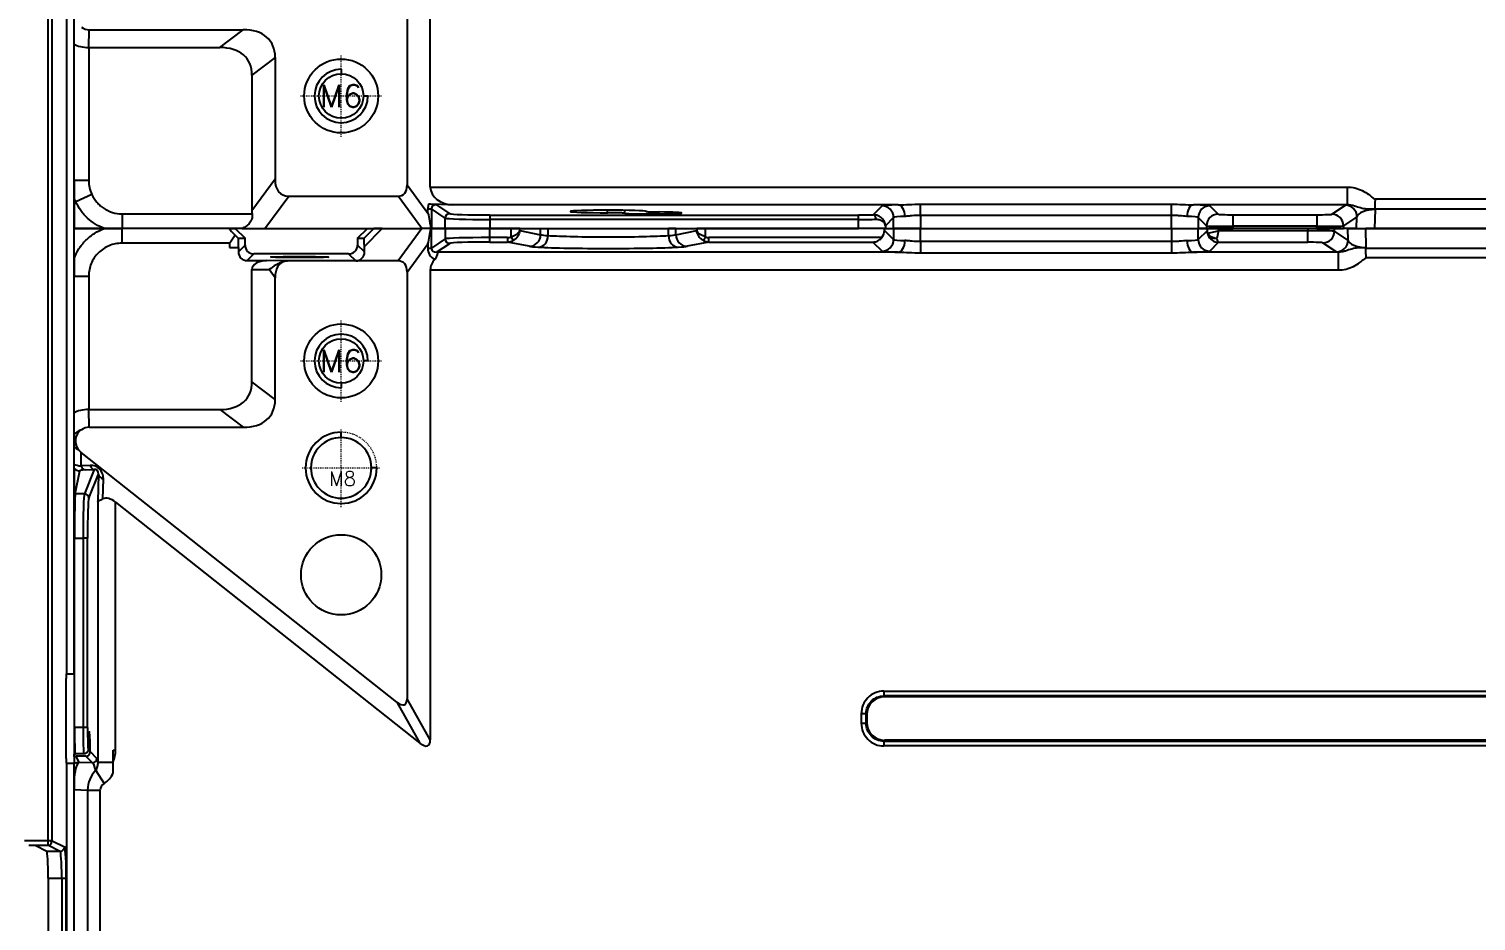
# Model space of a CAD drawing. Header units: millimetres. Extents: x 389 to 17466, y 310 to 5904.
# Drawn here: x 14727.9 to 14890.4, y 4295.9 to 4396 of the extents above; entities that cross this region are included whole.
import ezdxf

# ---------------------------------------------------------------- set-up
doc = ezdxf.new("R2010")
doc.units = ezdxf.units.MM
doc.linetypes.add('CENTER', pattern=[0.6, 0.375, -0.075, 0.075, -0.075])
doc.linetypes.add('HIDDEN', pattern=[0.2, 0.1, -0.1])
doc.layers.add('screw', color=33, linetype='Continuous', lineweight=13)
doc.styles.add('TXT', font='txt.shx', dxfattribs={"bigfont": 'gbcbig.shx'})

# ---------------------------------------------------------------- blocks, each defined once
blk = doc.blocks.new('aszfxn')
at = {"color": 7, "linetype": 'Continuous'}
for p, q in [((9720.35, 3095.69), (9720.35, 3269.19)), ((9717.42, 3245.55), (9717.4, 3080.93)), ((9717.9, 3076.97), (9717.9, 3245.56)), ((9719.5, 3187.41), (9719.5, 3095.69)), ((9719.44, 3095.19), (9719.44, 3086.19)), ((9719.5, 3095.69), (9720.35, 3095.69)), ((9719.5, 3085.69), (9720.35, 3085.69)), ((9719.5, 3085.69), (9719.5, 2943.97)), ((9720.35, 2862.19), (9720.35, 3085.69)), ((9717.4, 3080.93), (9717.4, 3076.47)), ((9717.9, 3076.97), (9714.78, 3076.97)), ((9717.9, 3076.97), (9719.29, 3076.27)), ((9715.28, 3076.47), (9717.4, 3076.47)), ((9717.29, 3075.77), (9715.99, 3076.44)), ((9718.79, 3075.77), (9717.29, 3075.77)), ((9718.79, 3075.77), (9717.4, 3076.47)), ((9717.44, 3072.77), (9719.47, 3072.77)), ((9717.44, 3072.77), (9717.44, 3018.62)), ((9718.97, 3072.77), (9718.97, 3018.62)), ((9719.47, 3018.62), (9719.47, 3072.77))]:
    blk.add_line(p, q, dxfattribs=at)
for centre, major_axis, start_param, end_param in [((9719.47, 3095.19), (0, 0.5), 0, 1.570796), ((9719.47, 3086.19), (0, 0.5), -4.712389, -3.141593), ((9717.28, 3072.77), (0, 3), -1.570796, -0.02618)]:
    blk.add_ellipse(centre, major_axis=major_axis, ratio=0.052408, start_param=start_param, end_param=end_param, dxfattribs=at)
for points, knots in [([(9717.4, 3076.47), (9717.51, 3076.47), (9717.78, 3076.48), (9717.83, 3076.79), (9717.77, 3076.87)], [0, 0, 0, 0, 0.542802, 1, 1, 1, 1]), ([(9718.97, 3072.77), (9718.97, 3073.15), (9718.95, 3073.84), (9718.95, 3074.79), (9718.84, 3075.33), (9718.87, 3075.74), (9718.79, 3075.77)], [0, 0, 0, 0, 0.375121, 0.695398, 0.912965, 1, 1, 1, 1]), ([(9719.47, 3072.77), (9719.47, 3073.21), (9719.45, 3074.01), (9719.46, 3075.13), (9719.33, 3075.77), (9719.38, 3076.23), (9719.29, 3076.27)], [0, 0, 0, 0, 0.375776, 0.696317, 0.914572, 1, 1, 1, 1])]:
    blk.add_open_spline(points, degree=3, knots=knots, dxfattribs=at)
blk.add_open_spline([(9719.29, 3076.27), (9719.29, 3076.04), (9719.03, 3075.77), (9718.79, 3075.77)], degree=3, dxfattribs=at)
blk = doc.blocks.new('*U25')
blk.add_blockref('aszfxn', (-9400.35, -3069.19))
blk = doc.blocks.new('*U26')
at = {"color": 0, "linetype": 'ByBlock', "lineweight": -2, "transparency": 16777216}
blk.add_blockref('*U25', (3200, 2400), dxfattribs=at)
blk = doc.blocks.new('screw_m8_g')
at = {"layer": 'screw', "color": 1, "linetype": 'CENTER', "lineweight": 18, "ltscale": 0.16}
for p, q in [((0, -4.4), (0, 4.4)), ((-4.4, 0), (4.4, 0))]:
    blk.add_line(p, q, dxfattribs=at)
at = {"layer": 'screw', "color": 33, "linetype": 'HIDDEN', "lineweight": 18, "ltscale": 0.16}
blk.add_circle((0, 0), 3.4, dxfattribs=at)
at = {"layer": 'screw', "color": 92, "linetype": 'HIDDEN', "lineweight": 18, "ltscale": 0.16}
blk.add_arc((0, 0), 4, 270, 180, dxfattribs=at)
at = {"layer": 'screw', "color": 6, "lineweight": 18, "style": 'TXT'}
blk.add_text('M8', height=1.6, dxfattribs=at).set_placement((-1.36, -2))
blk = doc.blocks.new('YTGUH')
at = {"color": 9, "linetype": 'Continuous', "true_color": 0xc7c8ca}
for p, q in [((1653.37, 1110.81), (1653.37, 1163.56)), ((1650.77, 1158.95), (1650.77, 1111.05)), ((1613.36, 1126.84), (1613.36, 1129.28)), ((1615.01, 1126.47), (1615.05, 1128.47)), ((1615.05, 1128.47), (1632.34, 1128.47)), ((1629.73, 1126.47), (1632.34, 1128.47)), ((1613.36, 1111.55), (1613.36, 1126.84)), ((1615, 1126.47), (1615, 1111.55)), ((1615.01, 1126.47), (1629.73, 1126.47)), ((1635.94, 1125.36), (1633.34, 1123.36)), ((1635.94, 1125.36), (1635.94, 1111.68)), ((1633.34, 1123.36), (1633.34, 1108.14)), ((1643.36, 1124.03), (1643.36, 1123.53)), ((1645.86, 1121.03), (1646.36, 1121.03)), ((1615, 1111.55), (1613.36, 1111.55)), ((1635.94, 1111.68), (1633.34, 1108.14)), ((1650.77, 1111.05), (1653.1, 1107.89)), ((1653.37, 1110.81), (1756.36, 1110.81)), ((1756.36, 1110.81), (1756.36, 1108.81)), ((1615.35, 1109.98), (1613.54, 1109.14)), ((1634.79, 1106.16), (1637.47, 1109.79)), ((1637.47, 1109.79), (1649.75, 1109.79)), ((1652.43, 1106.16), (1649.75, 1109.79)), ((1655.89, 1108.81), (1653.2, 1108.88)), ((1654.05, 1108.82), (1655.55, 1107.82)), ((1705.93, 1108.81), (1655.89, 1108.81)), ((1703.11, 1107.69), (1704.11, 1108.69)), ((1708.41, 1108.89), (1736.62, 1108.89)), ((1708.41, 1107.63), (1708.41, 1108.89)), ((1736.62, 1107.63), (1736.62, 1108.89)), ((1756.36, 1108.81), (1739.09, 1108.81)), ((1740.91, 1108.69), (1741.85, 1107.76)), ((1754.63, 1107.76), (1756.15, 1108.77)), ((1787.22, 1109.43), (1759.49, 1109.43)), ((1618.75, 1107.8), (1633.35, 1107.8)), ((1618.75, 1107.8), (1618.75, 1106.16)), ((1653.1, 1107.89), (1653.1, 1108.36)), ((1653.1, 1108.36), (1653.49, 1108.36)), ((1653.49, 1108.36), (1653.49, 1106.16)), ((1655.05, 1107.32), (1653.49, 1108.36)), ((1655.05, 1106.16), (1655.05, 1107.32)), ((1660.04, 1107.67), (1701.48, 1107.67)), ((1660.04, 1107.67), (1660.04, 1107.17)), ((1660.04, 1107.17), (1660.04, 1106.16)), ((1701.48, 1107.17), (1660.04, 1107.17)), ((1673.29, 1107.93), (1673.29, 1108.22)), ((1675.2, 1108.2), (1675.2, 1107.87)), ((1701.48, 1107.17), (1701.48, 1107.67)), ((1701.48, 1106.16), (1701.48, 1107.17)), ((1705.41, 1107.39), (1704.48, 1106.46)), ((1705.41, 1106.16), (1705.41, 1107.39)), ((1708.41, 1107.63), (1708.41, 1106.16)), ((1736.62, 1107.63), (1708.41, 1107.63)), ((1736.62, 1106.16), (1736.62, 1107.63)), ((1739.61, 1107.39), (1739.61, 1106.16)), ((1740.55, 1106.46), (1739.61, 1107.39)), ((1743.55, 1107.7), (1752.93, 1107.7)), ((1743.55, 1106.4), (1743.55, 1107.7)), ((1752.93, 1107.7), (1752.93, 1106.4)), ((1757.44, 1107.47), (1755.92, 1106.46)), ((1757.4, 1106.16), (1757.44, 1107.47)), ((1759.5, 1108.3), (1759.43, 1106.16)), ((1759.44, 1108.37), (1787.27, 1108.37)), ((1759.46, 1108.32), (1759.5, 1108.3)), ((1618.71, 1106.16), (1618.71, 1104.51)), ((1630.73, 1106.16), (1618.71, 1106.16)), ((1632.24, 1106.16), (1618.75, 1106.16)), ((1630.73, 1106.16), (1631.46, 1106.16)), ((1631.46, 1106.16), (1632.56, 1105.06)), ((1632.24, 1106.16), (1634.79, 1106.16)), ((1634.79, 1106.16), (1652.43, 1106.16)), ((1645.2, 1105.06), (1646.3, 1106.16)), ((1647.04, 1106.16), (1645.95, 1105.06)), ((1645.97, 1104.15), (1647.96, 1106.16)), ((1646.3, 1106.16), (1647.04, 1106.16)), ((1647.96, 1106.16), (1647.04, 1106.16)), ((1647.96, 1106.16), (1652.43, 1106.16)), ((1652.43, 1106.16), (1649.75, 1102.52)), ((1653.43, 1106.16), (1652.43, 1106.16)), ((1653.43, 1106.16), (1652.43, 1106.16)), ((1653.43, 1106.16), (1653.49, 1106.16)), ((1653.43, 1106.16), (1653.49, 1106.16)), ((1653.49, 1106.16), (1655.05, 1106.16)), ((1653.49, 1103.95), (1653.49, 1106.16)), ((1655.05, 1106.16), (1653.49, 1106.16)), ((1660.04, 1106.16), (1655.05, 1106.16)), ((1655.05, 1106.16), (1655.05, 1104.99)), ((1655.05, 1106.16), (1660.04, 1106.16)), ((1660.04, 1106.16), (1701.48, 1106.16)), ((1660.04, 1105.14), (1660.04, 1106.16)), ((1662.43, 1106.16), (1660.04, 1106.16)), ((1662.43, 1106.16), (1662.43, 1105.24)), ((1663.41, 1106.16), (1662.43, 1106.16)), ((1662.43, 1105.24), (1662.66, 1104.8)), ((1663.41, 1105.92), (1663.41, 1106.16)), ((1663.41, 1106.16), (1665.76, 1106.16)), ((1663.41, 1105.92), (1665.76, 1105.46)), ((1665.76, 1105.46), (1665.76, 1106.16)), ((1665.76, 1106.16), (1666.59, 1106.16)), ((1666.59, 1105.36), (1666.59, 1106.16)), ((1666.59, 1106.16), (1680.12, 1106.16)), ((1680.12, 1105.36), (1680.12, 1106.16)), ((1680.95, 1106.16), (1680.12, 1106.16)), ((1680.95, 1105.46), (1680.95, 1106.16)), ((1680.95, 1106.16), (1683.3, 1106.16)), ((1680.95, 1105.46), (1683.3, 1105.92)), ((1683.3, 1106.16), (1683.3, 1105.92)), ((1684.28, 1106.16), (1683.3, 1106.16)), ((1684.28, 1105.24), (1684.05, 1104.8)), ((1684.28, 1105.24), (1684.28, 1106.16)), ((1704.38, 1106.16), (1684.28, 1106.16)), ((1704.48, 1106.16), (1701.48, 1106.16)), ((1704.38, 1105.95), (1704.38, 1106.16)), ((1704.38, 1106.16), (1705.41, 1106.16)), ((1705.41, 1104.92), (1704.38, 1105.95)), ((1704.48, 1106.46), (1704.48, 1106.16)), ((1704.48, 1106.16), (1705.41, 1106.16)), ((1708.41, 1106.16), (1705.41, 1106.16)), ((1705.41, 1106.16), (1705.41, 1104.92)), ((1705.41, 1106.16), (1708.41, 1106.16)), ((1708.41, 1106.16), (1736.62, 1106.16)), ((1708.41, 1104.68), (1708.41, 1106.16)), ((1708.41, 1106.16), (1736.62, 1106.16)), ((1736.62, 1106.16), (1739.61, 1106.16)), ((1736.62, 1106.16), (1736.62, 1104.68)), ((1736.62, 1106.16), (1739.61, 1106.16)), ((1739.61, 1106.16), (1740.55, 1106.16)), ((1739.61, 1104.92), (1739.61, 1106.16)), ((1740.61, 1106.16), (1739.61, 1106.16)), ((1740.61, 1105.91), (1739.61, 1104.92)), ((1740.55, 1106.46), (1740.55, 1106.16)), ((1740.55, 1106.16), (1743.55, 1106.16)), ((1740.61, 1106.16), (1740.61, 1105.91)), ((1741.91, 1106.16), (1740.61, 1106.16)), ((1740.71, 1105.63), (1741.91, 1105.91)), ((1741.91, 1105.91), (1741.7, 1105.02)), ((1741.91, 1105.91), (1741.91, 1106.16)), ((1751.93, 1106.16), (1741.91, 1106.16)), ((1751.93, 1105.91), (1741.91, 1105.91)), ((1743.55, 1106.16), (1743.55, 1106.4)), ((1752.93, 1106.4), (1743.55, 1106.4)), ((1752.93, 1106.16), (1743.55, 1106.16)), ((1751.93, 1106.16), (1751.93, 1105.91)), ((1754.92, 1106.16), (1751.93, 1106.16)), ((1751.93, 1104.61), (1751.93, 1105.91)), ((1752.93, 1106.16), (1752.93, 1106.4)), ((1752.93, 1106.16), (1755.92, 1106.16)), ((1754.92, 1105.85), (1754.92, 1106.16)), ((1756.4, 1106.16), (1754.92, 1106.16)), ((1756.44, 1104.84), (1754.92, 1105.85)), ((1755.92, 1106.46), (1755.92, 1106.16)), ((1757.4, 1106.16), (1755.92, 1106.16)), ((1756.4, 1106.16), (1756.44, 1104.84)), ((1756.4, 1106.16), (1758.43, 1106.16)), ((1757.4, 1106.16), (1759.43, 1106.16)), ((1758.5, 1104.02), (1758.43, 1106.16)), ((1788.28, 1106.16), (1758.43, 1106.16)), ((1759.43, 1106.16), (1787.28, 1106.16)), ((1630.83, 1104.51), (1618.71, 1104.51)), ((1630.83, 1104.51), (1630.83, 1104.01)), ((1630.83, 1104.01), (1631.81, 1104.01)), ((1632.56, 1104.3), (1631.81, 1103.55)), ((1631.81, 1104.01), (1631.81, 1103.55)), ((1631.83, 1104.01), (1631.81, 1104.01)), ((1631.83, 1104.01), (1631.83, 1105.06)), ((1631.83, 1105.06), (1632.56, 1105.06)), ((1632.56, 1104.3), (1632.56, 1105.06)), ((1645.2, 1105.06), (1645.95, 1105.06)), ((1645.2, 1105.06), (1645.2, 1104.3)), ((1645.98, 1103.53), (1645.2, 1104.3)), ((1645.98, 1103.53), (1645.97, 1104.15)), ((1650.77, 1101.26), (1653.1, 1104.42)), ((1653.1, 1104.42), (1653.1, 1103.95)), ((1653.1, 1103.95), (1653.49, 1103.95)), ((1655.05, 1104.99), (1653.49, 1103.95)), ((1654.05, 1103.49), (1655.55, 1104.49)), ((1662.04, 1105.14), (1660.04, 1105.14)), ((1660.04, 1104.64), (1660.04, 1105.14)), ((1660.04, 1104.64), (1662.04, 1104.64)), ((1662.04, 1105.14), (1662.04, 1104.64)), ((1664.48, 1104.16), (1662.04, 1104.64)), ((1684.67, 1104.64), (1682.23, 1104.16)), ((1704.09, 1105.14), (1684.67, 1105.14)), ((1684.67, 1104.64), (1684.67, 1105.14)), ((1684.67, 1104.64), (1703.09, 1104.64)), ((1703.09, 1104.64), (1704.11, 1103.62)), ((1736.62, 1104.68), (1708.41, 1104.68)), ((1708.41, 1104.68), (1708.41, 1103.43)), ((1736.62, 1104.68), (1736.62, 1103.43)), ((1740.91, 1103.62), (1741.91, 1104.61)), ((1741.91, 1104.61), (1751.93, 1104.61)), ((1753.63, 1104.56), (1755.15, 1103.54)), ((1758.44, 1103.94), (1788.27, 1103.94)), ((1758.46, 1103.99), (1758.5, 1104.02)), ((1632.81, 1102.55), (1633.56, 1103.3)), ((1632.81, 1102.55), (1634.96, 1102.55)), ((1644.2, 1103.3), (1633.56, 1103.3)), ((1637.56, 1102.52), (1634.96, 1102.55)), ((1644.99, 1102.52), (1637.56, 1102.52)), ((1644.2, 1103.3), (1644.99, 1102.52)), ((1649.75, 1102.52), (1644.99, 1102.52)), ((1654.29, 1103.5), (1654.05, 1103.49)), ((1705.93, 1103.5), (1654.29, 1103.5)), ((1708.41, 1103.43), (1736.62, 1103.43)), ((1755.36, 1103.5), (1739.09, 1103.5)), ((1755.36, 1101.5), (1755.36, 1103.5)), ((1788.22, 1102.88), (1758.49, 1102.88)), ((1613.36, 1100.8), (1615, 1100.8)), ((1613.36, 1085.47), (1613.36, 1100.8)), ((1615, 1100.8), (1615, 1085.84)), ((1633.34, 1101.57), (1635.27, 1101.54)), ((1633.34, 1088.95), (1633.34, 1101.57)), ((1635.94, 1100.63), (1635.27, 1101.54)), ((1635.94, 1086.95), (1635.94, 1100.63)), ((1650.77, 1101.26), (1650.77, 1053.36)), ((1653.37, 1101.5), (1653.37, 1048.75)), ((1653.37, 1101.5), (1755.36, 1101.5)), ((1646.36, 1091.29), (1645.86, 1091.29)), ((1635.94, 1086.95), (1633.34, 1088.95)), ((1643.36, 1088.79), (1643.36, 1088.29)), ((1615.01, 1085.84), (1629.73, 1085.84)), ((1615.05, 1083.84), (1615.01, 1085.84)), ((1629.73, 1085.84), (1632.34, 1083.84)), ((1613.36, 1083.03), (1613.36, 1085.47)), ((1613.36, 1083.03), (1613.36, 1081.65)), ((1615.05, 1083.84), (1632.34, 1083.84)), ((1643.36, 1082.69), (1643.36, 1083.29)), ((1613.36, 1079.68), (1613.36, 1081.65)), ((1614.15, 1079.5), (1614.17, 1081.02)), ((1649.61, 1053.01), (1614.17, 1081.02)), ((1615.17, 1079.56), (1614.15, 1079.5)), ((1647.36, 1079.29), (1646.76, 1079.29)), ((1613.36, 1079.2), (1613.36, 1076.39)), ((1613.5, 1076.38), (1614.02, 1078.95)), ((1615.61, 1079.12), (1614.52, 1076.38)), ((1614.59, 1079.06), (1615.61, 1079.12)), ((1615.02, 1075.88), (1616.1, 1078.59)), ((1616.1, 1078.59), (1616.01, 1075.53)), ((1616.59, 1075.81), (1616.66, 1078.03)), ((1614.52, 1076.38), (1613.5, 1076.38)), ((1616.01, 1075.53), (1616.01, 1046.25)), ((1618.01, 1047.6), (1618.01, 1075.44)), ((1618.01, 1075.44), (1652.21, 1048.39)), ((1613.41, 1071.4), (1613.36, 1071.4)), ((1613.36, 1071.4), (1613.36, 1050.16)), ((1613.41, 1050.16), (1613.41, 1071.4)), ((1613.41, 1071.4), (1614.37, 1071.4)), ((1614.37, 1071.4), (1614.37, 1050.16)), ((1614.87, 1071.4), (1614.37, 1071.4)), ((1614.87, 1050.16), (1614.87, 1071.4)), ((1653.37, 1048.75), (1650.77, 1053.36)), ((1704.31, 1054.23), (1842.4, 1054.23)), ((1704.31, 1054.23), (1704.31, 1053.69)), ((1842.4, 1053.69), (1704.31, 1053.69)), ((1704.39, 1053.61), (1704.31, 1053.69)), ((1842.32, 1053.61), (1704.39, 1053.61)), ((1649.61, 1053.01), (1652.21, 1048.39)), ((1701.77, 1051.7), (1701.77, 1050.61)), ((1702.32, 1051.7), (1701.77, 1051.7)), ((1702.32, 1050.61), (1702.32, 1051.7)), ((1702.32, 1051.7), (1702.4, 1051.61)), ((1702.4, 1051.61), (1702.4, 1050.7)), ((1613.41, 1050.16), (1613.36, 1050.16)), ((1614.37, 1050.16), (1613.41, 1050.16)), ((1614.87, 1050.16), (1614.37, 1050.16)), ((1702.32, 1050.61), (1701.77, 1050.61)), ((1702.4, 1050.7), (1702.32, 1050.61)), ((1704.31, 1048.62), (1704.39, 1048.71)), ((1704.31, 1048.62), (1842.4, 1048.62)), ((1704.31, 1048.62), (1704.31, 1048.08)), ((1842.32, 1048.71), (1704.39, 1048.71)), ((1613.36, 1046.9), (1613.36, 1047.17)), ((1613.36, 1046.9), (1613.36, 1046.05)), ((1614.45, 1047.18), (1613.47, 1047.18)), ((1613.94, 1046.23), (1613.59, 1046.93)), ((1614.68, 1046.93), (1613.59, 1046.93)), ((1614.68, 1046.93), (1615.43, 1046.18)), ((1615.93, 1046.68), (1615.18, 1047.44)), ((1617.75, 1047.6), (1618.01, 1047.6)), ((1617.75, 1046.28), (1617.75, 1047.6)), ((1842.4, 1048.08), (1704.31, 1048.08)), ((1613.36, 1044.52), (1613.36, 1046.05)), ((1615.43, 1046.18), (1613.94, 1046.23)), ((1615.79, 1045.31), (1616.73, 1043.85)), ((1616.01, 1046.25), (1617.75, 1046.25)), ((1617.75, 1045.05), (1617.75, 1046.28)), ((1613.36, 1044.52), (1613.36, 1043.18)), ((1613.36, 1043.18), (1614.87, 1043.13)), ((1613.36, 1009.13), (1613.36, 1043.18)), ((1614.87, 1043.13), (1614.87, 1009.18)), ((1614.87, 1043.13), (1616.28, 1043.13)), ((1616.28, 1009.18), (1616.28, 1043.13))]:
    blk.add_line(p, q, dxfattribs=at)
for centre, radius in [((1643.36, 1121.03), 4.15), ((1643.36, 1121.03), 2.5), ((1643.36, 1091.29), 4.15), ((1643.36, 1091.29), 2.5), ((1643.36, 1067.29), 4.5)]:
    blk.add_circle(centre, radius, dxfattribs=at)
for centre, radius, start, end in [((1643.36, 1121.03), 3, 90, 0), ((1643.36, 1091.29), 3, 0, 270), ((1615.05, 1082.3), 1.53, 124.2742, 220.7405), ((1643.36, 1079.29), 4, 90, 0), ((1643.36, 1079.29), 3.4, 90, 0), ((1643.36, 1079.29), 3.4, 0, 90)]:
    blk.add_arc(centre, radius, start, end, dxfattribs=at)
for centre, major_axis, ratio, start_param, end_param in [((1615.07, 1131.3), (-0.05, -2.83), 0.707053, 5.848758, 6.295526), ((1627.73, 1121.4), (-7.63, -5.85), 0.519988, 2.761948, 3.737168), ((1615, 1127.3), (-2, 0.02), 0.414169, 0.607152, 1.574411), ((1615.04, 1129.3), (-0.05, -2.83), 0.707053, 0.007229, 0.012341), ((1625.12, 1119.4), (-7.63, -5.85), 0.519988, 2.761948, 3.737168), ((1640.87, 1115.89), (4.3, 5.83), 0.414284, 2.629407, 3.437875), ((1647.48, 1113.86), (-2.86, 3.89), 0.414284, 2.845311, 3.653779), ((1655.98, 1110.81), (-2.61, 0), 0.767327, 0, 1.53589), ((1654.66, 1108.32), (-1.5, 0.48), 0.950312, 6.222659, 6.580317), ((1654.05, 1108.32), (-0.543, 0.187), 0.861051, 5.005221, 6.574191), ((1708.41, 1108.69), (-4.3, 0), 0.034921, 5.326162, 6.248279), ((1704.11, 1107.39), (-0.919, 0.919), 0.998783, 3.9276, 5.497178), ((1705.93, 1107.51), (-0.03, 1.3), 0.575839, 4.698222, 6.240485), ((1739.09, 1107.51), (0.03, 1.3), 0.575839, 0.0427, 1.584963), ((1736.62, 1108.69), (-4.3, 0), 0.034921, 3.176499, 4.098616), ((1740.91, 1107.39), (0.919, 0.919), 0.998783, 0.786007, 2.355586), ((1759.44, 1108.76), (3.3, 0), 0.042162, 2.775903, 3.078292), ((1756.15, 1107.47), (0.72, -1.08), 0.998023, 0.983941, 2.552911), ((1638.27, 1112.35), (4.3, 5.83), 0.414284, 2.629407, 2.709492), ((1655.55, 1107.32), (-0.277, -0.416), 0.998023, 3.730274, 5.299244), ((1660.04, 1107.33), (-5, 0), 0.031429, 0.05236, 1.570796), ((1660.04, 1107.83), (-4.5, 0), 0.034921, 0.05236, 1.570796), ((1673.36, 1108.07), (-4.25, 0), 0.034921, 3.157474, 7.838062), ((1678.36, 1107.9), (-3.25, 0), 0.034921, 0.240124, 4.472132), ((1701.48, 1107.76), (-2.5, 0), 0.034921, 1.570796, 2.284184), ((1701.48, 1107.26), (-3, 0), 0.029101, 1.570796, 2.284184), ((1703.11, 1107.19), (-0.015, 0.5), 0.654228, 4.69262, 6.237024), ((1708.41, 1107.39), (-3, 0), 0.050053, 5.326162, 6.248279), ((1736.62, 1107.39), (-3, 0), 0.050053, 3.176499, 4.098616), ((1741.85, 1106.46), (-0.919, -0.919), 0.998783, 3.9276, 5.497178), ((1743.55, 1107.76), (-1.7, 0), 0.034921, 0.034907, 1.570796), ((1752.93, 1107.76), (-1.7, 0), 0.034921, 1.570796, 3.089233), ((1754.63, 1106.46), (0.72, -1.08), 0.998023, 0.983941, 2.552911), ((1759.44, 1107.46), (2, 0.07), 0.41429, 1.525367, 3.05186), ((1632.39, 1104.51), (-2, 2), 0.008726, 0.59481, 1.090186), ((1630.83, 1106.06), (-1, 1), 0.008727, 2.253368, 3.132866), ((1662.04, 1105.94), (0.797, -0.158), 0.984226, 4.910957, 5.40958), ((1664.48, 1105.46), (0.25, 1.28), 0.984226, 3.340161, 4.904897), ((1665.5, 1105.36), (0.07, 1.3), 0.844803, 3.206862, 4.759004), ((1671.67, 1105.5), (-6, 0), 0.042487, 0.174533, 0.563912), ((1673.36, 1105.54), (-8, 0), 0.040595, 0.563912, 2.57768), ((1675.05, 1105.5), (-6, 0), 0.042487, 2.57768, 2.96706), ((1681.22, 1105.36), (-0.07, 1.3), 0.844803, 1.524182, 3.076323), ((1682.23, 1105.46), (-0.25, 1.28), 0.984226, 1.378289, 2.943025), ((1684.67, 1105.94), (0.797, 0.158), 0.984226, 4.015198, 4.513821), ((1703.07, 1105.96), (0.92, -0.92), 0.998783, 0.105989, 0.784789), ((1743.55, 1106.46), (-3, 0), 0.019788, 0.034907, 1.570796), ((1741.91, 1105.91), (-1.2, 0.51), 0.96994, 0.412514, 0.771134), ((1741.91, 1105.91), (-1.3, 0.04), 0.593526, 0.053916, 0.412536), ((1741.17, 1105.64), (0.46, 0.195), 0.685021, 2.587307, 3.079904), ((1741.17, 1105.63), (-0.456, -0.205), 0.69482, 5.709949, 6.204723), ((1741.91, 1105.91), (-0.54, 1.19), 0.988133, 1.499411, 2.710369), ((1751.93, 1105.85), (-3, 0), 0.019788, 3.193953, 4.712389), ((1752.93, 1106.46), (-3, 0), 0.019788, 1.570796, 3.089233), ((1753.63, 1105.85), (0.72, 1.08), 0.998023, 3.730274, 5.299244), ((1633.56, 1104.3), (-0.707, -0.707), 0.999695, 5.497939, 7.068431), ((1644.2, 1104.3), (-0.707, 0.707), 0.999695, 2.356347, 3.926839), ((1645.95, 1103.64), (-0.01, 1.41), 0.013235, 5.079274, 6.283122), ((1654.66, 1104), (1.5, 0.48), 0.950312, 2.844461, 3.8854), ((1654.05, 1104), (0.543, 0.187), 0.861051, 2.850587, 4.419557), ((1660.04, 1104.98), (-5, 0), 0.031429, 4.712389, 6.230825), ((1655.55, 1104.99), (-0.277, 0.416), 0.998023, 0.983941, 2.552911), ((1660.04, 1104.48), (-4.5, 0), 0.034921, 4.712389, 6.230825), ((1662.04, 1105.94), (-1.28, 0.25), 0.996219, 1.769364, 2.267987), ((1671.67, 1104.2), (-7.3, 0), 0.034921, 0.174533, 0.563912), ((1673.36, 1104.24), (-9.3, 0), 0.034921, 0.563912, 2.57768), ((1675.05, 1104.2), (-7.3, 0), 0.034921, 2.57768, 2.96706), ((1684.67, 1105.94), (1.28, 0.25), 0.996219, 4.015198, 4.513821), ((1704.11, 1104.92), (-0.919, -0.919), 0.998783, 0.786007, 2.355586), ((1708.41, 1103.62), (-4.3, 0), 0.034921, 0.034907, 0.957024), ((1708.41, 1104.92), (-3, 0), 0.050053, 0.034907, 0.957024), ((1705.93, 1104.8), (-0.03, -1.3), 0.575839, 0.0427, 1.584963), ((1736.62, 1104.92), (-3, 0), 0.050053, 2.184569, 3.106686), ((1739.09, 1104.8), (0.03, -1.3), 0.575839, 4.698222, 6.240485), ((1736.62, 1103.62), (-4.3, 0), 0.034921, 2.184569, 3.106686), ((1740.91, 1104.92), (0.919, -0.919), 0.998783, 3.9276, 5.497178), ((1741.91, 1105.91), (-0.01, 1.3), 0.222706, 2.320074, 3.104864), ((1751.93, 1104.55), (-1.7, 0), 0.034921, 3.193953, 4.712389), ((1755.15, 1104.84), (0.72, 1.08), 0.998023, 3.730274, 5.299244), ((1758.44, 1104.85), (-2, 0.07), 0.41429, 0.089732, 1.616226), ((1632.81, 1103.55), (-0.707, -0.707), 0.999695, 5.497939, 7.068431), ((1634.98, 1101.55), (1.64, -0.02), 0.608727, 1.592796, 3.149746), ((1640.87, 1096.42), (4.3, -5.83), 0.414284, 2.987773, 3.653779), ((1637.59, 1101.52), (1.64, -0.02), 0.608727, 1.592796, 1.946025), ((1644.98, 1103.53), (-0.397, 0.931), 0.985858, 2.743926, 4.314418), ((1647.48, 1098.45), (-2.86, -3.89), 0.414284, 2.629407, 3.437875), ((1655.98, 1101.5), (-2.61, 0), 0.767327, 5.654446, 6.283185), ((1654.05, 1102.5), (0.027, -1), 0.608624, 2.799613, 3.097594), ((1758.44, 1103.55), (-3.3, 0), 0.042162, 0.063301, 0.365689), ((1625.12, 1092.91), (-7.63, 5.85), 0.519988, 2.546017, 3.521237), ((1615, 1085.01), (2, 0.02), 0.414169, 1.567182, 2.534441), ((1615.04, 1083.01), (0.05, -2.83), 0.707053, 3.129252, 3.134364), ((1627.73, 1090.91), (-7.63, 5.85), 0.519988, 2.546017, 3.521237), ((1615.05, 1082.3), (-2, -0.03), 0.707053, 5.146817, 5.710572), ((1615.07, 1081.01), (0.05, -2.83), 0.707053, 3.129252, 3.57602), ((1615.05, 1082.3), (-2, 0.03), 0.621326, 0.5689, 0.959097), ((1615.07, 1083.91), (-0.04, -3.22), 0.621326, 5.671486, 5.837782), ((1615.02, 1079.95), (-2, 0.01), 0.250652, 0.591792, 1.123404), ((1614.59, 1080.05), (0.058, -0.998), 0.553603, 5.268923, 6.178337), ((1615.12, 1077.94), (0.81, 1.45), 0.902173, 5.238895, 6.80665), ((1615.61, 1080.11), (0.058, -0.998), 0.553603, 5.268923, 6.178337), ((1614.02, 1079.95), (0.981, -0.196), 0.996044, 4.185297, 4.908556), ((1615.02, 1078.95), (1, 0), 0.119965, 2.014389, 3.117507), ((1615.56, 1078.49), (0.316, 0.584), 0.749129, 5.247343, 6.815098), ((1617.1, 1078.59), (-1, 0.028), 0.62541, 0.044741, 1.134215), ((1613.5, 1077.38), (0.981, -0.196), 0.996044, 4.759337, 4.908556), ((1613.51, 1071.4), (0, 5), 0.020946, 0.087266, 1.570796), ((1614.53, 1071.4), (0, 5), 0.031429, 0.087266, 1.570796), ((1614.52, 1075.88), (-0.464, 0.185), 0.995592, 3.522886, 5.090641), ((1618.01, 1072.89), (-1.41, 2.92), 0.484172, 5.497787, 6.283364), ((1615.03, 1071.4), (0, 4.5), 0.034921, 0.087266, 1.570796), ((1649.12, 1055.19), (1.39, -2.46), 0.35329, 5.569338, 6.841706), ((1704.41, 1051.6), (-1.42, 1.42), 0.992433, 5.501585, 7.064785), ((1613.48, 1050.16), (0, 3), 0.023273, 1.570796, 3.025387), ((1614.46, 1050.16), (0, 3), 0.029101, 1.570796, 3.025387), ((1614.96, 1050.16), (0, 2.5), 0.034921, 1.570796, 3.084511), ((1704.41, 1050.71), (-1.42, -1.42), 0.992433, 5.501585, 7.064785), ((1615.07, 1046.16), (0, 3.5), 0.034921, 5.086761, 7.409605), ((1651.73, 1050.58), (1.39, -2.46), 0.35329, 5.569338, 6.841706), ((1614.51, 1047.61), (-2.48, 2.48), 0.998783, 3.53867, 3.926382), ((1613.94, 1045.24), (0.894, 0.447), 0.999239, 1.107575, 1.728982), ((1613.94, 1043.24), (0.03, 3), 0.218747, 0.043917, 1.130098), ((1617.7, 1043.11), (0.1, 3), 0.942809, 0.778991, 1.595477), ((1615.43, 1046.68), (-0.354, -0.354), 0.998783, 0.786007, 2.355586), ((1615.43, 1043.18), (-0.03, 3), 0.177208, 5.496471, 6.226101), ((1615.93, 1043.18), (0, 3.5), 0.051121, 5.779138, 6.23197), ((1617.7, 1043.11), (-1.41, 0.05), 0.706891, 5.49138, 6.307865)]:
    blk.add_ellipse(centre, major_axis=major_axis, ratio=ratio, start_param=start_param, end_param=end_param, dxfattribs=at)
blk.add_ellipse((1638.67, 1102.95), major_axis=(-3.25, 0), ratio=0.017455, dxfattribs=at)
for points, knots in [([(1613.36, 1111.55), (1613.36, 1111.35), (1613.36, 1111.15), (1613.36, 1110.77), (1613.36, 1110.57), (1613.36, 1110.21), (1613.36, 1110.03), (1613.36, 1109.74), (1613.36, 1109.62), (1613.36, 1109.58)], [0, 0, 0, 0, 0.25, 0.25, 0.5, 0.5, 0.75, 0.75, 1, 1, 1, 1]), ([(1615, 1111.55), (1615, 1111.27), (1615.03, 1111.01), (1615.15, 1110.49), (1615.23, 1110.23), (1615.35, 1109.98)], [0, 0, 0, 0, 0.5, 0.5, 1, 1, 1, 1]), ([(1756.36, 1110.81), (1756.65, 1110.81), (1756.94, 1110.77), (1757.5, 1110.64), (1757.78, 1110.54), (1758.31, 1110.28), (1758.55, 1110.13), (1758.91, 1109.87), (1759.02, 1109.78), (1759.19, 1109.64), (1759.25, 1109.59), (1759.33, 1109.53), (1759.36, 1109.5), (1759.42, 1109.46), (1759.46, 1109.44), (1759.49, 1109.43)], [0, 0, 0, 0, 0.25, 0.25, 0.5, 0.5, 0.75, 0.75, 0.875, 0.875, 0.9375, 0.9375, 0.96875, 0.96875, 1, 1, 1, 1]), ([(1613.36, 1109.58), (1613.36, 1108.9), (1613.36, 1108.28), (1613.36, 1107.13), (1613.36, 1106.6), (1613.36, 1106.16)], [0, 0, 0, 0, 0.5, 0.5, 1, 1, 1, 1]), ([(1616.78, 1106.16), (1616.43, 1106.29), (1616.08, 1106.45), (1615.44, 1106.85), (1615.14, 1107.07), (1614.72, 1107.46), (1614.59, 1107.59), (1614.34, 1107.87), (1614.22, 1108.02), (1613.89, 1108.48), (1613.7, 1108.8), (1613.54, 1109.14)], [0, 0, 0, 0, 0.25, 0.25, 0.5, 0.5, 0.625, 0.625, 0.75, 0.75, 1, 1, 1, 1]), ([(1615.35, 1109.98), (1615.5, 1109.66), (1615.69, 1109.36), (1616.04, 1108.96), (1616.17, 1108.83), (1616.44, 1108.6), (1616.58, 1108.49), (1616.87, 1108.3), (1617.03, 1108.21), (1617.36, 1108.07), (1617.52, 1108), (1618.03, 1107.85), (1618.39, 1107.8), (1618.75, 1107.8)], [0, 0, 0, 0, 0.25, 0.25, 0.375, 0.375, 0.5, 0.5, 0.625, 0.625, 0.75, 0.75, 1, 1, 1, 1]), ([(1654.05, 1108.82), (1653.97, 1108.83), (1653.88, 1108.84), (1653.7, 1108.86), (1653.64, 1108.86), (1653.45, 1108.87), (1653.34, 1108.88), (1653.2, 1108.88)], [0, 0, 0, 0, 0.5, 0.5, 0.75, 0.75, 1, 1, 1, 1]), ([(1705.93, 1108.81), (1706.33, 1108.82), (1706.74, 1108.84), (1707.57, 1108.87), (1707.99, 1108.89), (1708.41, 1108.89)], [0, 0, 0, 0, 0.5, 0.5, 1, 1, 1, 1]), ([(1736.62, 1108.89), (1737.04, 1108.89), (1737.47, 1108.87), (1738.3, 1108.84), (1738.7, 1108.82), (1739.09, 1108.81)], [0, 0, 0, 0, 0.5, 0.5, 1, 1, 1, 1]), ([(1759.46, 1108.32), (1759.31, 1108.32), (1759.17, 1108.32), (1758.88, 1108.33), (1758.74, 1108.33), (1758.34, 1108.35), (1758.1, 1108.4), (1757.63, 1108.52), (1757.4, 1108.61), (1756.91, 1108.75), (1756.65, 1108.81), (1756.36, 1108.81)], [0, 0, 0, 0, 0.125, 0.125, 0.25, 0.25, 0.5, 0.5, 0.75, 0.75, 1, 1, 1, 1]), ([(1759.49, 1109.43), (1759.48, 1109.34), (1759.47, 1109.25), (1759.46, 1109.06), (1759.46, 1108.97), (1759.45, 1108.7), (1759.44, 1108.53), (1759.44, 1108.37)], [0, 0, 0, 0, 0.25, 0.25, 0.5, 0.5, 1, 1, 1, 1]), ([(1633.35, 1107.8), (1633.36, 1107.7), (1633.37, 1107.61), (1633.36, 1107.41), (1633.34, 1107.32), (1633.27, 1107.05), (1633.18, 1106.88), (1632.95, 1106.61), (1632.82, 1106.5), (1632.54, 1106.31), (1632.39, 1106.23), (1632.24, 1106.16)], [0, 0, 0, 0, 0.125, 0.125, 0.25, 0.25, 0.5, 0.5, 0.75, 0.75, 1, 1, 1, 1]), ([(1675.2, 1107.87), (1675.15, 1107.88), (1675.06, 1107.89), (1674.82, 1107.9), (1674.68, 1107.91), (1674.33, 1107.92), (1674.14, 1107.92), (1673.73, 1107.92), (1673.51, 1107.93), (1673.29, 1107.93)], [0, 0, 0, 0, 0.25, 0.25, 0.5, 0.5, 0.75, 0.75, 1, 1, 1, 1]), ([(1677.6, 1108.08), (1677.61, 1108.07), (1677.65, 1108.06), (1677.8, 1108.05), (1677.9, 1108.04), (1678.18, 1108.03), (1678.34, 1108.02), (1678.71, 1108.02), (1678.91, 1108.01), (1679.13, 1108.01)], [0, 0, 0, 0, 0.25, 0.25, 0.5, 0.5, 0.75, 0.75, 1, 1, 1, 1]), ([(1704.48, 1106.46), (1704.47, 1106.53), (1704.46, 1106.61), (1704.43, 1106.76), (1704.41, 1106.83), (1704.31, 1107.04), (1704.22, 1107.18), (1703.99, 1107.41), (1703.84, 1107.51), (1703.5, 1107.66), (1703.32, 1107.7), (1703.11, 1107.69)], [0, 0, 0, 0, 0.125, 0.125, 0.25, 0.25, 0.5, 0.5, 0.75, 0.75, 1, 1, 1, 1]), ([(1703.44, 1107.19), (1703.61, 1107.2), (1703.75, 1107.17), (1704.01, 1107.08), (1704.11, 1107.02), (1704.29, 1106.88), (1704.35, 1106.8), (1704.44, 1106.63), (1704.47, 1106.55), (1704.48, 1106.46)], [0, 0, 0, 0, 0.25, 0.25, 0.5, 0.5, 0.75, 0.75, 1, 1, 1, 1]), ([(1708.41, 1107.63), (1708.1, 1107.63), (1707.8, 1107.61), (1707.36, 1107.57), (1707.22, 1107.55), (1706.94, 1107.53), (1706.81, 1107.52), (1706.68, 1107.51)], [0, 0, 0, 0, 0.5, 0.5, 0.75, 0.75, 1, 1, 1, 1]), ([(1738.34, 1107.51), (1738.09, 1107.52), (1737.82, 1107.56), (1737.38, 1107.6), (1737.23, 1107.61), (1736.93, 1107.63), (1736.77, 1107.63), (1736.62, 1107.63)], [0, 0, 0, 0, 0.5, 0.5, 0.75, 0.75, 1, 1, 1, 1]), ([(1759.44, 1108.37), (1759.44, 1108.36), (1759.44, 1108.36), (1759.44, 1108.34), (1759.45, 1108.34), (1759.46, 1108.33), (1759.46, 1108.33), (1759.46, 1108.32)], [0, 0, 0, 0, 0.362071, 0.362071, 0.723957, 0.723957, 1, 1, 1, 1]), ([(1613.36, 1106.16), (1613.8, 1106.16), (1614.33, 1106.16), (1615.48, 1106.16), (1616.1, 1106.16), (1616.78, 1106.16)], [0, 0, 0, 0, 0.5, 0.5, 1, 1, 1, 1]), ([(1613.36, 1102.76), (1613.5, 1103.15), (1613.68, 1103.52), (1614.13, 1104.22), (1614.39, 1104.54), (1614.97, 1105.12), (1615.3, 1105.38), (1615.99, 1105.83), (1616.36, 1106.01), (1616.75, 1106.16)], [0, 0, 0, 0, 0.25, 0.25, 0.5, 0.5, 0.75, 0.75, 1, 1, 1, 1]), ([(1613.36, 1102.76), (1613.36, 1103.43), (1613.36, 1104.05), (1613.36, 1105.19), (1613.36, 1105.71), (1613.36, 1106.16)], [0, 0, 0, 0, 0.5, 0.5, 1, 1, 1, 1]), ([(1616.75, 1106.16), (1616.08, 1106.16), (1615.46, 1106.16), (1614.32, 1106.16), (1613.8, 1106.16), (1613.36, 1106.16)], [0, 0, 0, 0, 0.5, 0.5, 1, 1, 1, 1]), ([(1618.71, 1106.16), (1618.51, 1106.16), (1618.32, 1106.16), (1617.93, 1106.16), (1617.74, 1106.16), (1617.37, 1106.16), (1617.2, 1106.16), (1616.91, 1106.16), (1616.79, 1106.16), (1616.75, 1106.16)], [0, 0, 0, 0, 0.25, 0.25, 0.5, 0.5, 0.75, 0.75, 1, 1, 1, 1]), ([(1616.78, 1106.16), (1616.82, 1106.16), (1616.94, 1106.16), (1617.23, 1106.16), (1617.41, 1106.16), (1617.77, 1106.16), (1617.97, 1106.16), (1618.35, 1106.16), (1618.55, 1106.16), (1618.75, 1106.16)], [0, 0, 0, 0, 0.25, 0.25, 0.5, 0.5, 0.75, 0.75, 1, 1, 1, 1]), ([(1631.45, 1105.42), (1631.36, 1105.27), (1631.26, 1105.12), (1631.05, 1104.82), (1630.94, 1104.66), (1630.83, 1104.51)], [0, 0, 0, 0, 0.5, 0.5, 1, 1, 1, 1]), ([(1662.43, 1105.24), (1662.56, 1105.27), (1662.68, 1105.31), (1662.9, 1105.41), (1663, 1105.47), (1663.18, 1105.59), (1663.25, 1105.65), (1663.36, 1105.78), (1663.39, 1105.85), (1663.41, 1105.92)], [0, 0, 0, 0, 0.25, 0.25, 0.5, 0.5, 0.75, 0.75, 1, 1, 1, 1]), ([(1663.41, 1105.92), (1663.4, 1105.81), (1663.38, 1105.7), (1663.31, 1105.49), (1663.25, 1105.38), (1663.13, 1105.19), (1663.05, 1105.1), (1662.87, 1104.93), (1662.77, 1104.86), (1662.66, 1104.8)], [0, 0, 0, 0, 0.25, 0.25, 0.5, 0.5, 0.75, 0.75, 1, 1, 1, 1]), ([(1684.05, 1104.8), (1683.94, 1104.86), (1683.84, 1104.93), (1683.66, 1105.1), (1683.58, 1105.19), (1683.46, 1105.38), (1683.41, 1105.49), (1683.33, 1105.7), (1683.31, 1105.81), (1683.3, 1105.92)], [0, 0, 0, 0, 0.25, 0.25, 0.5, 0.5, 0.75, 0.75, 1, 1, 1, 1]), ([(1684.28, 1105.24), (1684.16, 1105.27), (1684.03, 1105.31), (1683.81, 1105.41), (1683.71, 1105.47), (1683.54, 1105.59), (1683.46, 1105.65), (1683.35, 1105.78), (1683.32, 1105.85), (1683.3, 1105.92)], [0, 0, 0, 0, 0.25, 0.25, 0.5, 0.5, 0.75, 0.75, 1, 1, 1, 1]), ([(1741.7, 1105.02), (1741.59, 1105.04), (1741.48, 1105.06), (1741.27, 1105.12), (1741.17, 1105.17), (1740.99, 1105.28), (1740.92, 1105.34), (1740.79, 1105.48), (1740.74, 1105.55), (1740.71, 1105.63)], [0, 0, 0, 0, 0.25, 0.25, 0.5, 0.5, 0.75, 0.75, 1, 1, 1, 1]), ([(1741.7, 1105.02), (1741.59, 1105.02), (1741.48, 1105.02), (1741.27, 1105.06), (1741.17, 1105.08), (1740.99, 1105.16), (1740.91, 1105.21), (1740.78, 1105.33), (1740.74, 1105.39), (1740.71, 1105.46)], [0, 0, 0, 0, 0.25, 0.25, 0.5, 0.5, 0.75, 0.75, 1, 1, 1, 1]), ([(1618.71, 1104.51), (1618.46, 1104.51), (1618.22, 1104.48), (1617.75, 1104.39), (1617.52, 1104.32), (1617.07, 1104.13), (1616.85, 1104.02), (1616.45, 1103.75), (1616.26, 1103.59), (1615.92, 1103.25), (1615.77, 1103.07), (1615.49, 1102.66), (1615.38, 1102.45), (1615.19, 1102), (1615.12, 1101.77), (1615.03, 1101.29), (1615, 1101.05), (1615, 1100.8)], [0, 0, 0, 0, 0.125, 0.125, 0.25, 0.25, 0.375, 0.375, 0.5, 0.5, 0.625, 0.625, 0.75, 0.75, 0.875, 0.875, 1, 1, 1, 1]), ([(1703.09, 1104.64), (1703.27, 1104.64), (1703.45, 1104.68), (1703.7, 1104.81), (1703.79, 1104.86), (1703.95, 1104.98), (1704.02, 1105.06), (1704.09, 1105.14)], [0, 0, 0, 0, 0.5, 0.5, 0.75, 0.75, 1, 1, 1, 1]), ([(1708.41, 1104.68), (1708.1, 1104.68), (1707.8, 1104.7), (1707.36, 1104.74), (1707.22, 1104.76), (1706.94, 1104.78), (1706.81, 1104.8), (1706.68, 1104.8)], [0, 0, 0, 0, 0.5, 0.5, 0.75, 0.75, 1, 1, 1, 1]), ([(1738.34, 1104.8), (1738.09, 1104.79), (1737.82, 1104.76), (1737.38, 1104.71), (1737.23, 1104.7), (1736.93, 1104.68), (1736.77, 1104.68), (1736.62, 1104.68)], [0, 0, 0, 0, 0.5, 0.5, 0.75, 0.75, 1, 1, 1, 1]), ([(1758.46, 1103.99), (1758.31, 1103.99), (1758.17, 1103.99), (1757.88, 1103.99), (1757.74, 1103.98), (1757.34, 1103.96), (1757.1, 1103.92), (1756.63, 1103.79), (1756.4, 1103.7), (1756.03, 1103.59), (1755.9, 1103.56), (1755.64, 1103.51), (1755.5, 1103.5), (1755.36, 1103.5)], [0, 0, 0, 0, 0.125, 0.125, 0.25, 0.25, 0.5, 0.5, 0.75, 0.75, 0.875, 0.875, 1, 1, 1, 1]), ([(1758.44, 1103.94), (1758.44, 1103.95), (1758.44, 1103.97), (1758.46, 1103.98), (1758.46, 1103.99)], [0, 0, 0, 0, 0.490427, 1, 1, 1, 1]), ([(1758.49, 1102.88), (1758.48, 1102.97), (1758.47, 1103.07), (1758.46, 1103.25), (1758.46, 1103.34), (1758.45, 1103.61), (1758.44, 1103.78), (1758.44, 1103.94)], [0, 0, 0, 0, 0.25, 0.25, 0.5, 0.5, 1, 1, 1, 1]), ([(1613.36, 1102.76), (1613.36, 1102.74), (1613.36, 1102.7), (1613.36, 1102.6), (1613.36, 1102.53), (1613.36, 1102.31), (1613.36, 1102.14), (1613.36, 1101.77), (1613.36, 1101.58), (1613.36, 1101.2), (1613.36, 1101), (1613.36, 1100.8)], [0, 0, 0, 0, 0.125, 0.125, 0.25, 0.25, 0.5, 0.5, 0.75, 0.75, 1, 1, 1, 1]), ([(1637, 1102.46), (1636.83, 1102.42), (1636.67, 1102.37), (1636.35, 1102.24), (1636.2, 1102.17), (1635.76, 1101.93), (1635.5, 1101.73), (1635.27, 1101.54)], [0, 0, 0, 0, 0.25, 0.25, 0.5, 0.5, 1, 1, 1, 1]), ([(1653.87, 1102.68), (1653.95, 1102.76), (1654.01, 1102.84), (1654.1, 1103), (1654.13, 1103.07), (1654.18, 1103.21), (1654.2, 1103.27), (1654.21, 1103.35), (1654.21, 1103.37), (1654.22, 1103.41), (1654.22, 1103.43), (1654.23, 1103.44)], [0, 0, 0, 0, 0.25, 0.25, 0.5, 0.5, 0.75, 0.75, 0.875, 0.875, 1, 1, 1, 1]), ([(1705.93, 1103.5), (1706.33, 1103.5), (1706.74, 1103.47), (1707.57, 1103.44), (1707.99, 1103.43), (1708.41, 1103.43)], [0, 0, 0, 0, 0.5, 0.5, 1, 1, 1, 1]), ([(1736.62, 1103.43), (1737.04, 1103.43), (1737.47, 1103.44), (1738.3, 1103.47), (1738.7, 1103.5), (1739.09, 1103.5)], [0, 0, 0, 0, 0.5, 0.5, 1, 1, 1, 1]), ([(1755.36, 1101.5), (1755.65, 1101.5), (1755.94, 1101.54), (1756.5, 1101.67), (1756.78, 1101.77), (1757.31, 1102.03), (1757.55, 1102.18), (1757.91, 1102.44), (1758.02, 1102.53), (1758.19, 1102.67), (1758.25, 1102.72), (1758.33, 1102.78), (1758.36, 1102.81), (1758.42, 1102.85), (1758.46, 1102.87), (1758.49, 1102.88)], [0, 0, 0, 0, 0.25, 0.25, 0.5, 0.5, 0.75, 0.75, 0.875, 0.875, 0.9375, 0.9375, 0.96875, 0.96875, 1, 1, 1, 1]), ([(1613.36, 1079.2), (1613.36, 1079.22), (1613.36, 1079.26), (1613.36, 1079.41), (1613.36, 1079.51), (1613.36, 1079.68)], [0, 0, 0, 0, 0.5, 0.5, 1, 1, 1, 1]), ([(1613.36, 1076.39), (1613.36, 1076.36), (1613.36, 1076.31), (1613.36, 1076.14), (1613.36, 1076.03), (1613.36, 1075.75), (1613.36, 1075.59), (1613.36, 1075.22), (1613.36, 1075.01), (1613.36, 1074.55), (1613.36, 1074.31), (1613.36, 1073.78), (1613.36, 1073.5), (1613.36, 1072.93), (1613.36, 1072.63), (1613.36, 1072.02), (1613.36, 1071.71), (1613.36, 1071.4)], [0, 0, 0, 0, 0.125, 0.125, 0.25, 0.25, 0.375, 0.375, 0.5, 0.5, 0.625, 0.625, 0.75, 0.75, 0.875, 0.875, 1, 1, 1, 1]), ([(1616.01, 1075.53), (1616.01, 1075.54), (1616.03, 1075.56), (1616.09, 1075.59), (1616.13, 1075.61), (1616.23, 1075.65), (1616.29, 1075.67), (1616.43, 1075.73), (1616.51, 1075.77), (1616.59, 1075.81)], [0, 0, 0, 0, 0.25, 0.25, 0.5, 0.5, 0.75, 0.75, 1, 1, 1, 1]), ([(1704.31, 1054.23), (1703.98, 1054.23), (1703.64, 1054.17), (1703.03, 1053.91), (1702.75, 1053.73), (1702.28, 1053.26), (1702.09, 1052.98), (1701.84, 1052.36), (1701.77, 1052.03), (1701.77, 1051.7)], [0, 0, 0, 0, 0.25, 0.25, 0.5, 0.5, 0.75, 0.75, 1, 1, 1, 1]), ([(1702.32, 1051.7), (1702.32, 1051.96), (1702.37, 1052.22), (1702.57, 1052.7), (1702.71, 1052.92), (1703.08, 1053.29), (1703.3, 1053.44), (1703.78, 1053.64), (1704.05, 1053.69), (1704.31, 1053.69)], [0, 0, 0, 0, 0.25, 0.25, 0.5, 0.5, 0.75, 0.75, 1, 1, 1, 1]), ([(1613.36, 1050.16), (1613.36, 1049.97), (1613.36, 1049.79), (1613.36, 1049.44), (1613.36, 1049.26), (1613.36, 1048.92), (1613.36, 1048.75), (1613.36, 1048.44), (1613.36, 1048.3), (1613.36, 1048.02), (1613.36, 1047.9), (1613.36, 1047.68), (1613.36, 1047.58), (1613.36, 1047.41), (1613.36, 1047.34), (1613.36, 1047.23), (1613.36, 1047.19), (1613.36, 1047.17)], [0, 0, 0, 0, 0.125, 0.125, 0.25, 0.25, 0.375, 0.375, 0.5, 0.5, 0.625, 0.625, 0.75, 0.75, 0.875, 0.875, 1, 1, 1, 1]), ([(1701.77, 1050.61), (1701.77, 1050.28), (1701.84, 1049.95), (1702.09, 1049.34), (1702.28, 1049.06), (1702.75, 1048.59), (1703.03, 1048.4), (1703.64, 1048.14), (1703.98, 1048.08), (1704.31, 1048.08)], [0, 0, 0, 0, 0.25, 0.25, 0.5, 0.5, 0.75, 0.75, 1, 1, 1, 1]), ([(1704.31, 1048.62), (1704.05, 1048.62), (1703.78, 1048.67), (1703.3, 1048.87), (1703.08, 1049.02), (1702.71, 1049.39), (1702.57, 1049.61), (1702.37, 1050.09), (1702.32, 1050.35), (1702.32, 1050.61)], [0, 0, 0, 0, 0.25, 0.25, 0.5, 0.5, 0.75, 0.75, 1, 1, 1, 1]), ([(1614.95, 1047.66), (1614.95, 1047.54), (1614.9, 1047.42), (1614.72, 1047.23), (1614.59, 1047.18), (1614.45, 1047.18)], [0, 0, 0, 0, 0.5, 0.5, 1, 1, 1, 1]), ([(1614.68, 1046.93), (1614.82, 1046.93), (1614.95, 1046.99), (1615.13, 1047.18), (1615.18, 1047.31), (1615.18, 1047.44)], [0, 0, 0, 0, 0.5, 0.5, 1, 1, 1, 1]), ([(1616.01, 1046.25), (1616.02, 1046.08), (1615.99, 1045.92), (1615.91, 1045.61), (1615.86, 1045.46), (1615.79, 1045.31)], [0, 0, 0, 0, 0.5, 0.5, 1, 1, 1, 1]), ([(1616.73, 1043.85), (1616.96, 1044), (1617.15, 1044.17), (1617.5, 1044.58), (1617.64, 1044.81), (1617.75, 1045.05)], [0, 0, 0, 0, 0.5, 0.5, 1, 1, 1, 1])]:
    blk.add_open_spline(points, degree=3, knots=knots, dxfattribs=at)
for points in [[(1613.54, 1109.14), (1613.47, 1109.29), (1613.41, 1109.43), (1613.36, 1109.58)], [(1653.1, 1107.89), (1653.24, 1107.31), (1653.36, 1106.73), (1653.43, 1106.16)], [(1653.1, 1104.42), (1653.24, 1105), (1653.36, 1105.58), (1653.43, 1106.16)], [(1740.71, 1105.46), (1740.7, 1105.46), (1740.7, 1105.46), (1740.7, 1105.46)], [(1740.71, 1105.64), (1740.71, 1105.64), (1740.71, 1105.64), (1740.71, 1105.63)], [(1654.23, 1103.44), (1654.25, 1103.48), (1654.27, 1103.5), (1654.29, 1103.5)], [(1613.36, 1047.17), (1613.39, 1047.17), (1613.43, 1047.18), (1613.47, 1047.18)], [(1613.36, 1046.9), (1613.43, 1046.92), (1613.51, 1046.93), (1613.59, 1046.93)]]:
    blk.add_open_spline(points, degree=3, dxfattribs=at)
at = {"layer": 'screw', "color": 9, "linetype": 'CENTER', "ltscale": 0.166, "true_color": 0xc7c8ca}
for p, q in [((1643.36, 1116.46), (1643.36, 1125.59)), ((1638.79, 1121.03), (1647.92, 1121.03)), ((1643.36, 1086.72), (1643.36, 1095.85)), ((1638.79, 1091.29), (1647.92, 1091.29))]:
    blk.add_line(p, q, dxfattribs=at)
at = {"layer": 'screw', "color": 9, "true_color": 0xc7c8ca}
blk.add_blockref('screw_m8_g', (1643.36, 1079.29), dxfattribs=at)
at = {"layer": 'screw', "color": 9, "true_color": 0xc7c8ca, "char_height": 2.52, "attachment_point": 5, "style": 'TXT'}
for insert in [(1643.36, 1121.03), (1643.36, 1091.29)]:
    blk.add_mtext('M6', dxfattribs=dict(at, insert=insert))
blk = doc.blocks.new('*U186')
blk.add_blockref('YTGUH', (-1773.36, -1030.16))
blk = doc.blocks.new('*U187')
at = {"color": 0, "linetype": 'ByBlock', "lineweight": -2, "transparency": 16777216}
blk.add_blockref('*U186', (0, 2400), dxfattribs=at)

msp = doc.modelspace()

# ---------------------------------------------------------------- block references
for name, p in [('*U26', (11212.979, 1897.1281)), ('*U187', (14892.979, 1897.6281))]:
    msp.add_blockref(name, p)

doc.saveas('drawing.dxf')
